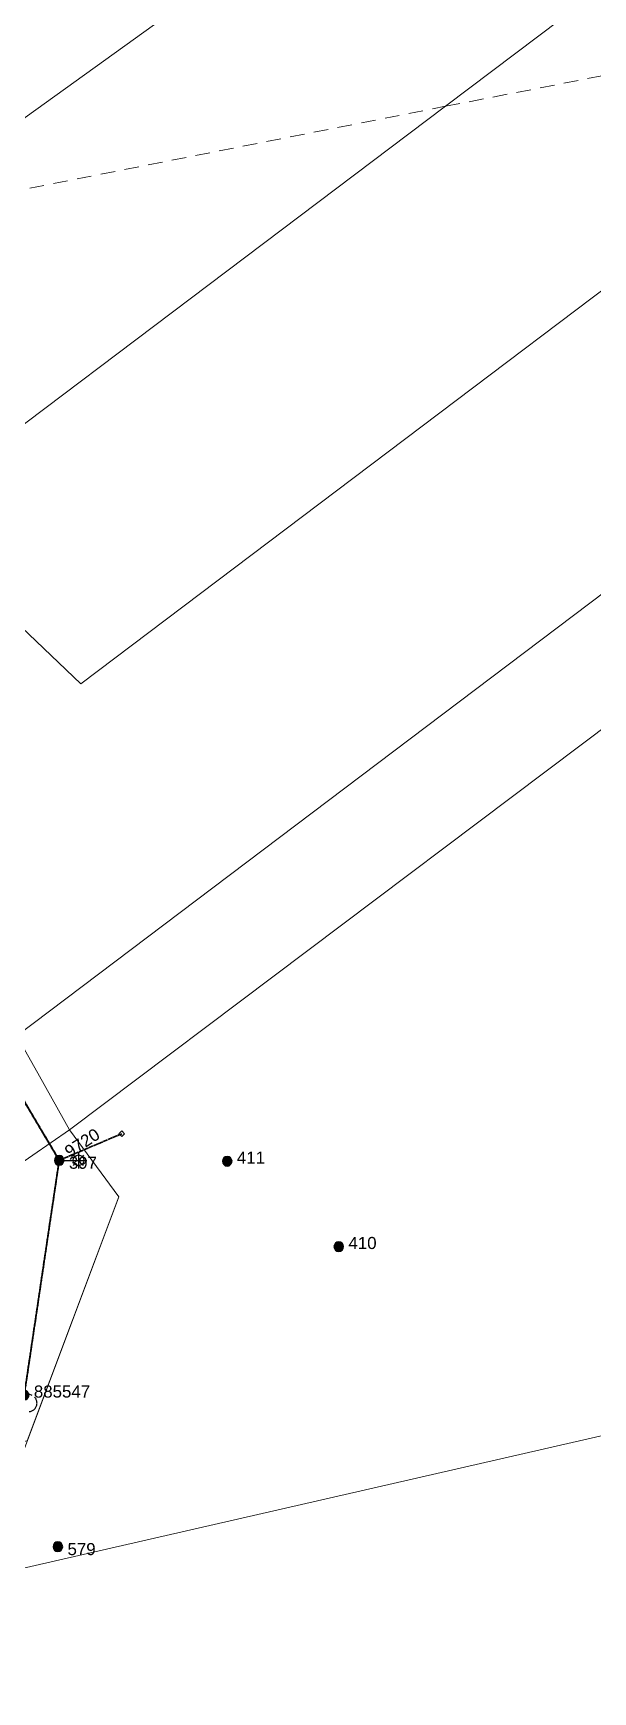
# Model space of a CAD drawing. Header units: metres. Extents: x 308278 to 310511, y 6271134 to 6272874.
# Drawn here: x 309273.1 to 309389, y 6272287.7 to 6272631.1 of the extents above; entities that cross this region are included whole.
import ezdxf
from ezdxf.enums import TextEntityAlignment as Align

# ---------------------------------------------------------------- set-up
doc = ezdxf.new("R2010")
doc.units = ezdxf.units.M
doc.set_wipeout_variables(frame=1)
for name, pattern in [('Cable Exist OH', [1, 1, 0]), ('Cable Exist UG', [7, 4, -1, 1, -1]), ('Dash', [5, 3, -2]), ('DASHED', [19.05, 12.7, -6.35]), ('DOT', [6.35, 0, -6.35]), ('PHANTOMX2', [6.6, 3, -0.75, 0.2, -0.75, 0.2, -0.75, 0.2, -0.75])]:
    doc.linetypes.add(name, pattern=pattern)
doc.layers.get('0').update_dxf_attribs({"color": 6})
for name, color, linetype, lineweight in [('_User_HV_Exist', 1, 'Continuous', 35), ('_User_LV_Exist', 5, 'Continuous', 35), ('Cadastre Easements_SP_EXT', 58, 'DASHED', 15), ('Cadastre Land Parcels_SP_EXT', 118, 'Continuous', 15), ('Cadastre Roads_SP_EXT', 218, 'Continuous', 15), ('Mains_HV_EXT', 13, 'Continuous', 25), ('Services_SP_EXT', 42, 'PHANTOMX2', 20)]:
    doc.layers.add(name, color=color, linetype=linetype, lineweight=lineweight)
for name, color, linetype in [('Equip_SP_SL_EXT', 7, 'Continuous'), ('SupportsOH_SP_TR_HV_LV_SL_EXT', 7, 'Continuous'), ('Trench_SP_EXT', 7, 'Continuous')]:
    doc.layers.add(name, color=color, linetype=linetype)
doc.styles.add('iecARIAL', font='arial.ttf', dxfattribs={"height": 2})
doc.styles.add('POLE_LABEL', font='arial.ttf', dxfattribs={"height": 2})
doc.styles.add('SL_LABEL', font='arial.ttf', dxfattribs={"height": 2})
doc.styles.get("Standard").update_dxf_attribs({"font": 'arial.ttf'})

# ---------------------------------------------------------------- blocks, each defined once
blk = doc.blocks.new('*U479')
at = {"transparency": 33554687, "flags": 9}
for tag, p in [('LRATECODE', (-7.4, 0)), ('LOUTREACHVOCAB', (-7.2, 0)), ('LOUTREACH', (-7, 0)), ('LANTNUMBER', (-6.6, 0)), ('LNEW', (-6.4, 0)), ('LMASTVOCAB', (-6.2, 0)), ('LMAST', (-6, 0)), ('LLAMPVOCAB', (-5.8, 0)), ('LLAMP', (-5.6, 0)), ('LEXIST', (-5.4, 0)), ('LCHARGE3PERCENT', (-5.2, 0)), ('LCHARGE3', (-5, 0)), ('LCHARGE2PERCENT', (-4.8, 0)), ('LCHARGE2', (-4.6, 0)), ('LCHARGE1PERCENT', (-4.4, 0)), ('LCHARGE1', (-4.2, 0)), ('LCATEGORY', (-4, 0)), ('LBRACKETVOCAB', (-3.8, 0)), ('LBRACKET', (-3.6, 0)), ('LKINGHEIGHT', (-3.4, 0)), ('CREPLACE', (-3.2, 0)), ('CREMOVE', (-3, 0)), ('CNUMBER', (-2.8, 0)), ('CNEW', (-2.6, 0)), ('CEXIST', (-2.4, 0)), ('USAGE', (-2.2, 0)), ('STATE', (-2, 0)), ('OWNED_BY', (-1.8, 0)), ('ORIENTATION', (-1.6, 0)), ('OPERATING_VOLTAGE', (-1.4, 0)), ('NO_PHASES', (-1.2, 0)), ('LANTERN_TYPE', (-1, 0)), ('LANTERN_PURPOSE', (-0.8, 0)), ('CONTROL_TYPE', (-0.6, 0)), ('CONSTRUCTED_VOLTAGE', (-0.4, 0))]:
    blk.add_attdef(tag, text='', height=0.001, rotation=270, dxfattribs=at).set_placement(p, align=Align.MIDDLE_LEFT)
at = {"transparency": 33554687, "style": 'SL_LABEL', "flags": 9}
blk.add_attdef('STREET_CODE', text='', height=0.001, rotation=270, dxfattribs=at).set_placement((0, 0), align=Align.MIDDLE_LEFT)
at = {"transparency": 33554687, "flags": 1}
blk.add_attdef('Z', (0, 0), '', height=0.001, rotation=270, dxfattribs=at)
at = {"transparency": 33554687, "flags": 9}
for tag, p in [('LREMOVE', (0, -7.6)), ('LREPLACE', (0, -7.8)), ('LTYPE', (0, -8)), ('LTYPEVOCAB', (0, -8.2)), ('LEGEND', (0, -8.4)), ('SUBURB', (0, -8.6)), ('STREETNAME', (0, -8.8)), ('LOCATION', (0, -9)), ('NOTES', (0, -9.2)), ('MAINTAINED_BY', (0, -9.86))]:
    blk.add_attdef(tag, text='', height=0.001, dxfattribs=at).set_placement(p, align=Align.MIDDLE_LEFT)
blk.add_attdef('OPERATED_BY', (0, -9.61), '', height=0.001, dxfattribs=at)
at = {"linetype": 'DOT', "transparency": 33554687}
blk.add_wipeout([(5.69, 0), (5.06, -1.06), (4, -1.69), (2.94, -1.06), (2.31, 0), (2.94, 1.06), (4, 1.69), (5.06, 1.06)], dxfattribs=at)
at = {"transparency": 33554687}
for p, q in [((0, 0), (4, 0)), ((2.94, 1.06), (3.2, 0.8)), ((4, 1.69), (4, 0)), ((5.06, 1.06), (4.8, 0.8)), ((2.94, -1.06), (3.2, -0.8)), ((4, 0), (5.69, 0)), ((4, 0), (4, -1.69)), ((5.06, -1.06), (4.8, -0.8))]:
    blk.add_line(p, q, dxfattribs=at)
blk.add_circle((4, 0), 1.12, dxfattribs=at)
at = {"transparency": 33554687, "width": 0.9}
blk.add_attdef('LNUMBER', text='', height=1, dxfattribs=at).set_placement((7, -1), align=Align.MIDDLE_LEFT)
blk = doc.blocks.new('CCP_EXT')
at = {"transparency": 33554687}
blk.add_wipeout([(0, 0.57), (0.57, 0), (0, -0.57), (-0.57, 0)], dxfattribs=at)
blk.add_lwpolyline([(-0.57, 0), (0, 0.57), (0.57, 0), (0, -0.57), (-0.57, 0)])
at = {"flags": 1}
blk.add_attdef('Z', (0, 0), '', height=0.2, dxfattribs=at)
at = {"flags": 9}
for tag, p in [('CCP_TYPE', (0, 0)), ('CONSTRUCTED_VOLTAGE', (0, -0.2)), ('OPERATING_VOLTAGE', (0, -0.6)), ('ORIENTATION', (0, -0.8)), ('OWNED_BY', (0, -1)), ('STATE', (0, -1.8)), ('NO_PHASES', (0, -0.4)), ('USAGE', (0, -1.2)), ('LEGEND', (0, -1.4)), ('LIFE_SUPPORT', (0, -1.6)), ('NOTES', (0, -2))]:
    blk.add_attdef(tag, text='', height=0.2, dxfattribs=at).set_placement(p, align=Align.MIDDLE_LEFT)
blk = doc.blocks.new('POLE_EXT')
blk.add_hatch(color=256).paths.add_polyline_path([(-1, 0, 1), (1, 0, 1)])
blk.add_lwpolyline([(-1, 0, 1), (1, 0, 1)], format="xyb", close=True)
at = {"flags": 8}
blk.add_attdef('pNumber', text='', height=2, dxfattribs=at).set_placement((2.5, 2.5), align=Align.MIDDLE_CENTER)
at = {"style": 'POLE_LABEL', "flags": 9}
for tag, p in [('STRUCTURE_PLANT_NUMBER', (1.35, 0.03)), ('STREET_CODE', (1.35, -0.2))]:
    blk.add_attdef(tag, text='', height=0.2, dxfattribs=at).set_placement(p, align=Align.MIDDLE_LEFT)
at = {"flags": 9}
for tag, p in [('OWNED_BY', (1.35, -0.4)), ('SPECIAL_USE', (1.35, -0.8)), ('STATE', (1.35, -1)), ('cLV', (1.35, -1.4)), ('hDepth', (1.35, -1.6)), ('hDia', (1.35, -1.8)), ('cHV', (1.35, -2)), ('cLinedev', (1.35, -3.4)), ('PARENT', (1.35, -0.6)), ('USAGE', (1.35, -1.2)), ('LBRACKET', (1.35, -2.2)), ('LExisting', (1.35, -2.4)), ('LANTNUMBER', (1.35, -2.6)), ('LOther', (1.35, -2.8)), ('LRemove', (1.35, -3)), ('LEGEND', (1.35, -3.2)), ('pExisting', (1.35, -3.8)), ('pFooting', (1.35, -4.4)), ('pNew', (1.35, -4.6)), ('pRelocate', (1.35, -5)), ('pRemove', (1.35, -5.2)), ('pReplace', (1.35, -5.4)), ('pStay', (1.35, -5.6)), ('pType', (1.35, -5.8)), ('cspan', (1.35, -6)), ('STREETNAME', (1.35, -6.2)), ('SUBURB', (1.35, -6.4)), ('LOCATION', (1.35, -3.6)), ('PFNUMBER', (1.35, -4)), ('NEWPFNUMBER', (1.35, -4.2)), ('NOTES', (1.35, -6.6)), ('MAINTAINED_BY', (1.36, -6.81)), ('OPERATED_BY', (1.36, -7.01))]:
    blk.add_attdef(tag, text='', height=0.2, dxfattribs=at).set_placement(p, align=Align.MIDDLE_LEFT)
at = {"flags": 1}
blk.add_attdef('Z', (1.35, -7.33), '', height=0.2, dxfattribs=at)

msp = doc.modelspace()

# ---------------------------------------------------------------- linework, layer by layer
at = {"layer": 'Cadastre Easements_SP_EXT', "linetype": 'Dash'}
msp.add_lwpolyline([(309468.864, 6272699.186), (309361.348, 6272678.348), (309228.83, 6272653.04), (309228.759, 6272653.026), (309078.963, 6272610.879), (309056.299, 6272604.498), (309027.171, 6272596.301), (309042.914, 6272583.763), (309045.578, 6272581.641), (309102.86, 6272558.235), (309109.96, 6272555.332), (309130.97, 6272561.316), (309130.97, 6272561.316), (309242.815, 6272593.157), (309242.927, 6272593.189), (309358.456, 6272615.962), (309470.241, 6272637.727)], dxfattribs=at)
at = {"layer": 'Cadastre Land Parcels_SP_EXT', "linetype": 'Continuous'}
for points in [[(309358.456, 6272615.962), (309468.864, 6272699.186), (309579.505, 6272782.582), (309576.131, 6272782.742), (309567.203, 6272781.236), (309556.864, 6272779.8), (309544.236, 6272777.103), (309528.656, 6272771.322), (309514.895, 6272765.279), (309502.01, 6272760.563), (309488.129, 6272755.422), (309474.698, 6272752.609), (309464.943, 6272752.091), (309463.813, 6272751.987), (309361.348, 6272678.348), (309242.815, 6272593.157), (309219.957, 6272576.729), (309166.63, 6272532.173), (309202.206, 6272517.631), (309211.266, 6272505.008), (309358.456, 6272615.962)], [(309600.857, 6272758.007), (309594.278, 6272762.041), (309588.885, 6272766.976), (309585.976, 6272771.926), (309584.062, 6272776.484), (309582.353, 6272780.149), (309580.451, 6272782.522), (309579.505, 6272782.582), (309468.864, 6272699.186), (309358.456, 6272615.962), (309211.266, 6272505.008), (309217.129, 6272496.841), (309253.633, 6272524.326), (309282.912, 6272496.418), (309470.241, 6272637.727), (309579.538, 6272720.169), (309624.927, 6272754.405), (309622.325, 6272755.946), (309615.569, 6272756.304), (309608.021, 6272755.962), (309600.857, 6272758.007)], [(309449.974, 6272751.316), (309437.075, 6272752.484), (309425.576, 6272753.574), (309416.558, 6272755.409), (309408.423, 6272758.157), (309396.284, 6272761.534), (309386.658, 6272763.855), (309379.161, 6272766.175), (309228.83, 6272653.04), (309102.86, 6272558.235), (309109.96, 6272555.332), (309166.63, 6272532.173), (309219.957, 6272576.729), (309242.815, 6272593.157), (309361.348, 6272678.348), (309463.813, 6272751.987), (309457.758, 6272751.456), (309449.974, 6272751.316)], [(309537.774, 6272625.839), (309582.642, 6272659.752), (309644.181, 6272706.268), (309643.005, 6272709.665), (309640.366, 6272717.377), (309636.521, 6272725.252), (309634.38, 6272730.841), (309633.91, 6272732.066), (309632.65, 6272737.223), (309630.88, 6272742.665), (309628.15, 6272750.075), (309625.323, 6272754.184), (309624.927, 6272754.405), (309579.538, 6272720.169), (309470.241, 6272637.727), (309282.912, 6272496.418), (309253.633, 6272524.326), (309217.129, 6272496.841), (309269.703, 6272423.56), (309537.774, 6272625.839)], [(309590.282, 6272562.736), (309556.681, 6272580.991), (309509.082, 6272550.833), (309428.65, 6272515.43), (309280.6, 6272404.108), (309290.838, 6272390.229), (309261.027, 6272311.058), (309507.371, 6272367.428), (309551.216, 6272310.601), (309556.629, 6272303.411), (309584.128, 6272266.883), (309707.902, 6272358.372), (309694.606, 6272370.041), (309687.502, 6272384.175), (309683.552, 6272395.778), (309678.184, 6272408.152), (309673.501, 6272421.239), (309672.955, 6272423.295), (309669.459, 6272427.687), (309666.823, 6272434.023), (309664.675, 6272441.855), (309663.706, 6272440.814), (309659.514, 6272434.624), (309590.282, 6272562.736)], [(309325.872, 6272254.115), (309342.955, 6272259.108), (309381.657, 6272270.421), (309389.509, 6272272.717), (309421.67, 6272280.253), (309439.001, 6272284.313), (309551.216, 6272310.601), (309507.371, 6272367.428), (309261.027, 6272311.058), (309251.19, 6272284.914), (309250.171, 6272282.087), (309249.228, 6272279.238), (309248.363, 6272276.367), (309247.589, 6272273.519), (309246.926, 6272270.764), (309246.342, 6272267.993), (309245.839, 6272265.211), (309245.413, 6272262.415), (309245.07, 6272259.61), (309241.832, 6272229.553), (309325.872, 6272254.115)]]:
    msp.add_lwpolyline(points, close=True, dxfattribs=at)
at = {"layer": 'Trench_SP_EXT', "linetype": 'Cable Exist UG'}
msp.add_lwpolyline([(309272.162, 6272349.397), (309272.831, 6272349.127), (309272.831, 6272349.127, -0.7700513), (309272.243, 6272345.732)], format="xyb", dxfattribs=at)

# ---------------------------------------------------------------- block references
at = {"layer": 'SupportsOH_SP_TR_HV_LV_SL_EXT'}
ref = msp.add_blockref('POLE_EXT', (309313.259, 6272397.574), dxfattribs=at)
ref.add_attrib('ASSET_NUM', '411', dxfattribs={"layer": '0', "height": 2.5, "style": 'POLE_LABEL'}).set_placement((309315.259, 6272398.324), align=Align.MIDDLE_LEFT)
ref = msp.add_blockref('POLE_EXT', (309336.366, 6272379.899), dxfattribs=at)
ref.add_attrib('ASSET_NUM', '410', dxfattribs={"layer": '0', "height": 2.5, "style": 'POLE_LABEL'}).set_placement((309338.366, 6272380.649), align=Align.MIDDLE_LEFT)
ref = msp.add_blockref('POLE_EXT', (309271.219, 6272349.149), dxfattribs=at)
ref.add_attrib('ASSET_NUM', '885547', dxfattribs={"layer": '0', "height": 2.5, "style": 'POLE_LABEL'}).set_placement((309273.219, 6272349.899), align=Align.MIDDLE_LEFT)
ref = msp.add_blockref('POLE_EXT', (309278.184, 6272317.783), dxfattribs=at)
ref.add_attrib('ASSET_NUM', '579', dxfattribs={"layer": '0', "height": 2.5, "style": 'POLE_LABEL'}).set_placement((309280.184, 6272318.533), align=Align.TOP_LEFT)

# ---------------------------------------------------------------- next in the draw order: block references
at = {"layer": 'Equip_SP_SL_EXT'}
ref = msp.add_blockref('*U479', (309278.466, 6272397.758), dxfattribs=at)
ref.add_attrib('ASSET_NUM', '9720', dxfattribs={"layer": '0', "height": 2.5, "rotation": 33.19765, "style": 'iecARIAL'}).set_placement((309279.966, 6272399.258), align=Align.MIDDLE_LEFT)
at = {"layer": 'Services_SP_EXT'}
msp.add_blockref('CCP_EXT', (309291.402, 6272403.267), dxfattribs=at)

# ---------------------------------------------------------------- next in the draw order: linework, layer by layer
at = {"layer": '_User_HV_Exist', "linetype": 'Cable Exist OH'}
msp.add_lwpolyline([(309271.219, 6272349.149), (309278.466, 6272397.758), (309255.39, 6272436.603)], dxfattribs=at)
at = {"layer": '_User_LV_Exist', "linetype": 'Cable Exist OH', "flags": 128}
for points in [[(309255.465, 6272436.726), (309278.466, 6272397.758)], [(309278.466, 6272397.758), (309291.402, 6272403.267)], [(309278.466, 6272397.758), (309271.219, 6272349.149)]]:
    msp.add_lwpolyline(points, dxfattribs=at)
at = {"layer": 'Cadastre Roads_SP_EXT', "linetype": 'Continuous'}
for points in [[(309658.389, 6272494.209), (309657.944, 6272493.734), (309609.589, 6272583.42), (309537.774, 6272625.839), (309269.703, 6272423.56), (309274.414, 6272415.15), (309280.6, 6272404.108), (309428.65, 6272515.43), (309509.082, 6272550.833), (309556.681, 6272580.991), (309590.282, 6272562.736), (309659.514, 6272434.624), (309663.706, 6272440.814), (309664.675, 6272441.855), (309658.086, 6272466.167), (309658.299, 6272468.11), (309659.707, 6272481.01), (309658.967, 6272488.303), (309658.472, 6272493.297), (309658.461, 6272493.779), (309658.389, 6272494.209)], [(309271.797, 6272339.66), (309290.838, 6272390.229), (309280.6, 6272404.108), (309269.227, 6272396.203), (309258.116, 6272388.48), (309259.083, 6272378.286), (309258.308, 6272361.538), (309254.631, 6272351.745), (309248.354, 6272335.033), (309271.797, 6272339.66)]]:
    msp.add_lwpolyline(points, close=True, dxfattribs=at)
at = {"layer": 'Mains_HV_EXT', "linetype": 'Cable Exist OH'}
msp.add_lwpolyline([(309271.219, 6272349.149), (309278.466, 6272397.758), (309255.39, 6272436.603)], dxfattribs=at)

# ---------------------------------------------------------------- next in the draw order: block references
at = {"layer": 'SupportsOH_SP_TR_HV_LV_SL_EXT'}
ref = msp.add_blockref('POLE_EXT', (309278.466, 6272397.758), dxfattribs=at)
ref.add_attrib('ASSET_NUM', '397', dxfattribs={"layer": '0', "height": 2.5, "style": 'POLE_LABEL'}).set_placement((309280.466, 6272398.508), align=Align.TOP_LEFT)

doc.saveas('drawing.dxf')
